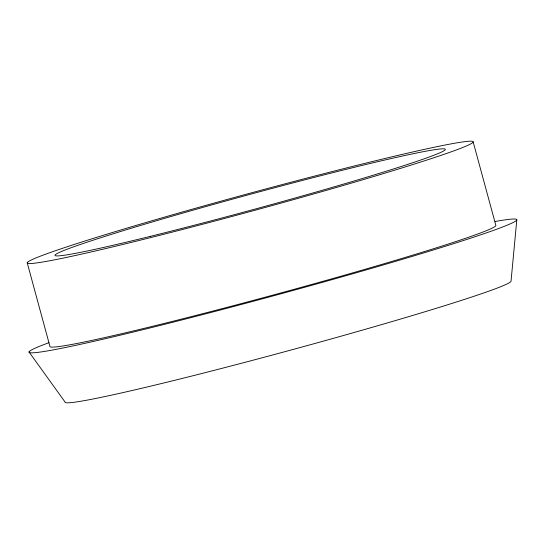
<?xml version="1.0" encoding="UTF-8"?>
<svg xmlns="http://www.w3.org/2000/svg" width="544" height="544" viewBox="0 0 544 544"><rect width="100%" height="100%" fill="white"/><g stroke="black" fill="none" stroke-linecap="round" stroke-linejoin="round"><path stroke-width="0.82" d="M516.8 219.905L511.034 281.275A231.091 8.874 -15.2 0 1 284.913 351.676A231.091 8.874 -15.2 0 1 65.042 402.002L28.995 351.948M473.192 141.998A231.091 8.874 -15.2 0 1 135.993 241.237A231.091 8.874 -15.2 0 1 141.399 223.849A231.091 8.874 -15.2 0 1 473.192 141.998L495.897 225.563A231.091 8.874 -15.2 0 1 269.776 295.963A231.091 8.874 -15.2 0 1 49.905 346.29L27.2 262.725M495.135 221.496A252.756 9.704 -15.2 0 1 275.114 295.378A252.756 9.704 -15.2 0 1 48.872 342.72M150.266 236.375A202.205 7.759 -15.2 0 0 445.318 149.546A202.205 7.759 -15.2 0 0 154.999 221.163A202.205 7.759 -15.2 0 0 150.266 236.375"/></g></svg>
